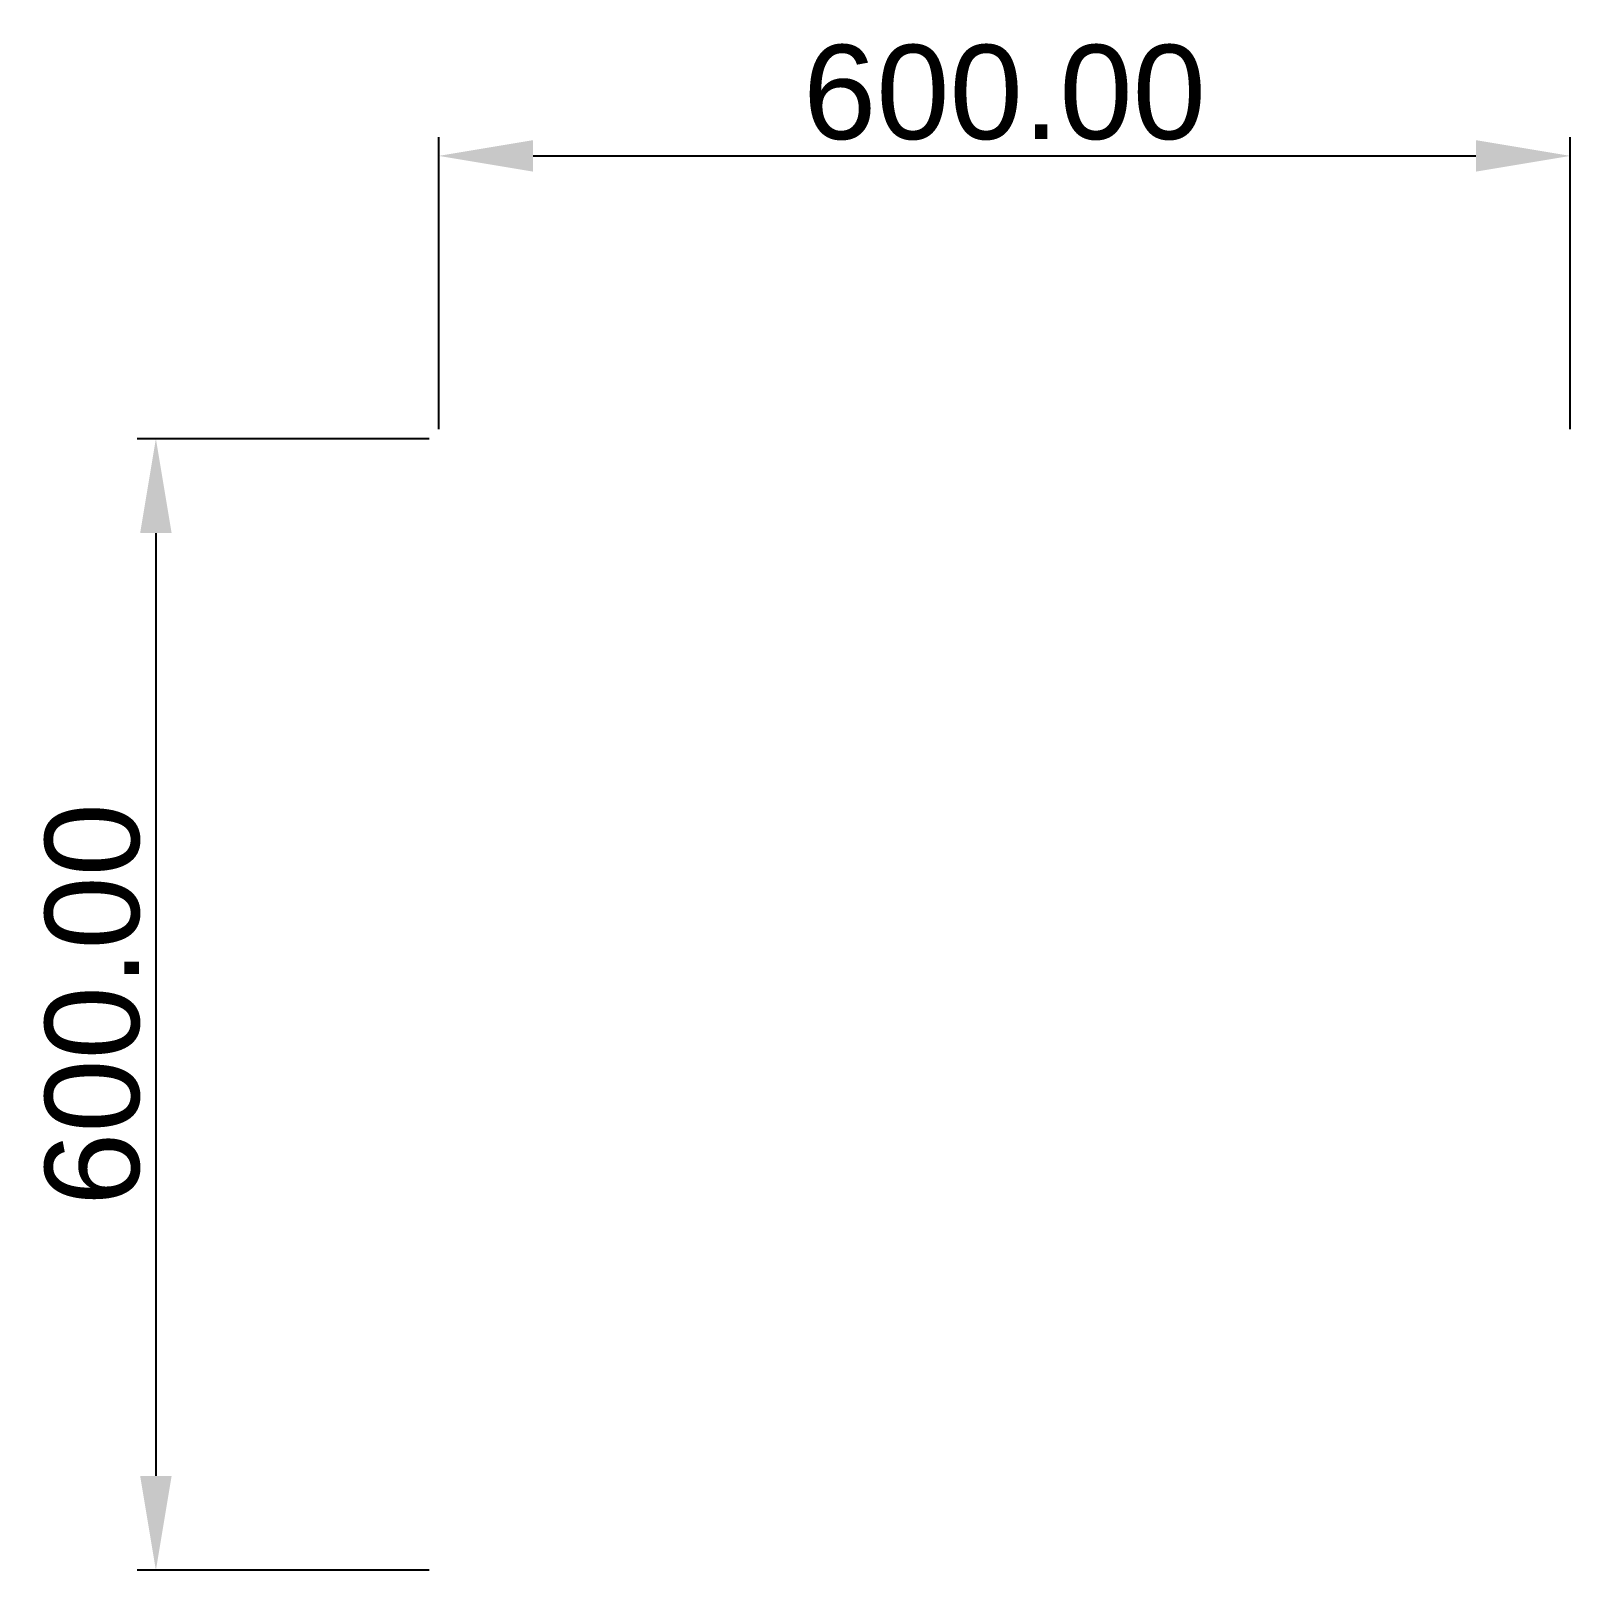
# Model space of a CAD drawing. Header units: millimetres. Extents: x 653 to 1469, y 529 to 1345.
import ezdxf

# ---------------------------------------------------------------- set-up
doc = ezdxf.new("R2010")
doc.units = ezdxf.units.MM
doc.layers.add('Default', color=7, linetype='Continuous')
doc.styles.add('Arial Regular', font='arial.ttf')
doc.dimstyles.new('Template Millimeter Small', dxfattribs={"dimscale": 10, "dimtxt": 5, "dimasz": 5, "dimexe": 1, "dimexo": 0.5, "dimgap": 0.8, "dimtad": 1, "dimtoh": 1, "dimzin": 1, "dimdsep": 46, "dimtxsty": 'Arial Regular', "dimcen": 2.5, "dimadec": 1, "dimazin": 1, "dimtfac": 1, "dimtdec": 4, "dimtix": 1, "dimtofl": 0, "dimtmove": 1, "dimatfit": 3, "dimldrblk": 'OPEN90', "dimfxl": 1, "dimtolj": 1, "dimtzin": 1, "dimarcsym": 0})

# ---------------------------------------------------------------- blocks, each defined once
blk = doc.blocks.new('*D4')
at = {"layer": 'Default', "color": 0, "lineweight": -2, "transparency": 16777216}
for p, q in [((863.96, 1129.09), (708.96, 1129.09)), ((718.96, 1079.09), (718.96, 579.09)), ((863.96, 529.09), (708.96, 529.09))]:
    blk.add_line(p, q, dxfattribs=at)
at = {"layer": 'Default', "color": 0, "transparency": 16777216}
for points in [[(710.62, 1079.09), (727.29, 1079.09), (718.96, 1129.09)], [(710.62, 579.09), (727.29, 579.09), (718.96, 529.09)]]:
    blk.add_solid(points, dxfattribs=at)
at = {"layer": 'Defpoints', "color": 0, "transparency": 16777216}
for p in [(868.96, 1129.09), (718.96, 529.09), (868.96, 529.09)]:
    blk.add_point(p, dxfattribs=at)
at = {"layer": 'Default', "color": 0, "transparency": 16777216, "insert": (685.43, 829.09), "char_height": 50, "attachment_point": 5, "rotation": 90, "style": 'Arial Regular'}
blk.add_mtext('\\A1;600.00', dxfattribs=at)
blk = doc.blocks.new('*D5')
at = {"layer": 'Default', "color": 0, "lineweight": -2, "transparency": 16777216}
for p, q in [((868.96, 1134.09), (868.96, 1289.09)), ((1468.96, 1134.09), (1468.96, 1289.09)), ((918.96, 1279.09), (1418.96, 1279.09))]:
    blk.add_line(p, q, dxfattribs=at)
at = {"layer": 'Default', "color": 0, "transparency": 16777216}
for points in [[(918.96, 1287.42), (918.96, 1270.75), (868.96, 1279.09)], [(1418.96, 1287.42), (1418.96, 1270.75), (1468.96, 1279.09)]]:
    blk.add_solid(points, dxfattribs=at)
at = {"layer": 'Defpoints', "color": 0, "transparency": 16777216}
for p in [(1468.96, 1279.09), (868.96, 1129.09), (1468.96, 1129.09)]:
    blk.add_point(p, dxfattribs=at)
at = {"layer": 'Default', "color": 0, "transparency": 16777216, "insert": (1168.96, 1312.62), "char_height": 50, "attachment_point": 5, "style": 'Arial Regular'}
blk.add_mtext('\\A1;600.00', dxfattribs=at)

msp = doc.modelspace()

# ---------------------------------------------------------------- dimensions: what is measured, and where the dimension line sits
at = {"layer": 'Default'}
dim = msp.add_linear_dim(base=(1468.958, 1279.087), p1=(868.958, 1129.087), p2=(1468.958, 1129.087), dimstyle='Template Millimeter Small', override={"dimscale": 10, "dimtxt": 5, "dimasz": 5, "dimexe": 1, "dimexo": 0.5, "dimgap": 0.8, "dimtad": 1, "dimtih": 0, "dimtoh": 0, "dimdec": 2, "dimzin": 1, "dimtxsty": 'Arial Regular', "dimsah": 0, "dimcen": 2.5, "dimadec": 1, "dimazin": 1, "dimtix": 0, "dimtmove": 0, "dimtzin": 1}, dxfattribs=at)
dim.commit()
dim.dimension.update_dxf_attribs({"geometry": '*D5', "text_midpoint": (1168.958, 1312.616)})
dim = msp.add_linear_dim(base=(718.958, 529.087), p1=(868.958, 1129.087), p2=(868.958, 529.087), angle=90, dimstyle='Template Millimeter Small', override={"dimscale": 10, "dimtxt": 5, "dimasz": 5, "dimexe": 1, "dimexo": 0.5, "dimgap": 0.8, "dimtad": 1, "dimtih": 0, "dimtoh": 0, "dimdec": 2, "dimzin": 1, "dimtxsty": 'Arial Regular', "dimsah": 0, "dimcen": 2.5, "dimadec": 1, "dimazin": 1, "dimtix": 0, "dimtmove": 0, "dimtzin": 1}, dxfattribs=at)
dim.commit()
dim.dimension.update_dxf_attribs({"geometry": '*D4', "text_midpoint": (685.429, 829.087)})

doc.saveas('drawing.dxf')
